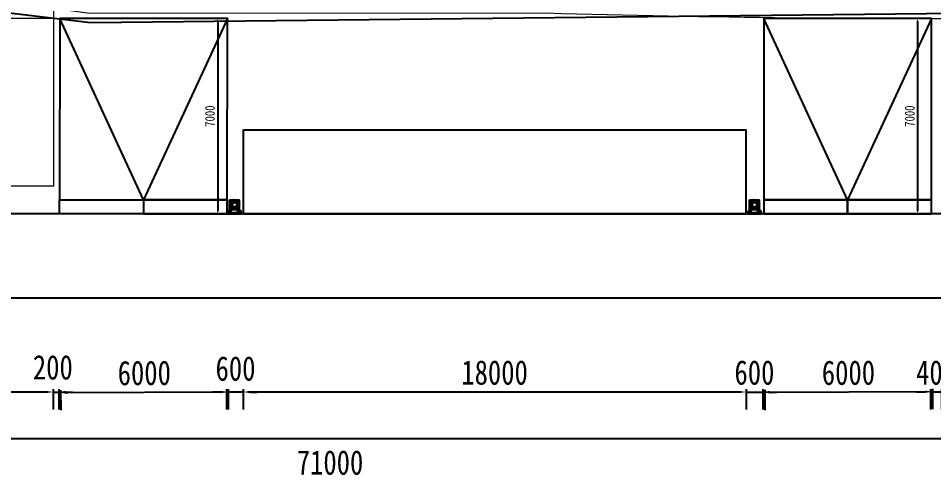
# Model space of a CAD drawing. Header units: millimetres. Extents: x -2018967 to 3675, y -751 to 1571936.
# Drawn here: x -1866098 to -1833337, y 1432752 to 1449234 of the extents above; entities that cross this region are included whole.
import ezdxf

# ---------------------------------------------------------------- set-up
doc = ezdxf.new("R2010")
doc.units = ezdxf.units.MM
doc.header["$LTSCALE"] = 1000
doc.linetypes.add('-6_350_HOLE$0$DASH', pattern=[0.35, 0.25, -0.1])
doc.linetypes.add('ACAD_ISO03W100', pattern=[30, 12, -18])
doc.layers.get('0').update_dxf_attribs({"linetype": 'CONTINUOUS'})
doc.layers.get('DEFPOINTS').update_dxf_attribs({"linetype": 'CONTINUOUS'})
for name, color, linetype in [('1-水岸线', 5, 'CONTINUOUS'), ('1-细部表达', 252, 'CONTINUOUS'), ('W-ALUMINUM_FRAME铝架', 30, 'CONTINUOUS')]:
    doc.layers.add(name, color=color, linetype=linetype)
doc.styles.add('STANDARD_T3', font='simplex.shx', dxfattribs={"width": 0.7, "bigfont": 'gbcbig.shx'})
doc.styles.add('zz-1', font='arial.ttf', dxfattribs={"width": 0.8})
doc.styles.add('黑体', font='simhei.ttf', dxfattribs={"width": 0.8})
doc.dimstyles.new('W&&100', dxfattribs={"dimtxt": 350, "dimasz": 100, "dimexe": 250, "dimexo": 300, "dimgap": 100, "dimtad": 1, "dimdec": 0, "dimzin": 0, "dimdsep": 46, "dimtxsty": 'STANDARD_T3', "dimcen": 0.09, "dimclrd": 1, "dimclre": 1, "dimclrt": 7, "dimazin": 2, "dimtfac": 1, "dimtdec": 0, "dimtix": 1, "dimtmove": 2, "dimatfit": 3, "dimfxl": 100, "dimtolj": 1, "dimtzin": 0, "dimarcsym": 0})
doc.dimstyles.new('W&&250', dxfattribs={"dimtxt": 875, "dimasz": 250, "dimexe": 625, "dimexo": 750, "dimgap": 250, "dimtad": 1, "dimdec": 0, "dimzin": 0, "dimdsep": 46, "dimtxsty": 'STANDARD_T3', "dimcen": 0.09, "dimclrd": 1, "dimclre": 1, "dimclrt": 7, "dimazin": 2, "dimtfac": 1, "dimtdec": 0, "dimtix": 1, "dimtmove": 2, "dimatfit": 3, "dimfxl": 100, "dimtolj": 1, "dimtzin": 0, "dimarcsym": 0})

# ---------------------------------------------------------------- blocks, each defined once
blk = doc.blocks.new('*D523')
at = {"color": 1, "lineweight": -2, "transparency": 16777216}
for p, q in [((-1893053, 1434290), (-1893053, 1433565)), ((-1822053, 1434290), (-1822053, 1433565)), ((-1892803, 1434190), (-1822303, 1434190))]:
    blk.add_line(p, q, dxfattribs=at)
at = {"color": 1, "transparency": 16777216}
for points in [[(-1892803, 1434232), (-1892803, 1434149), (-1893053, 1434190)], [(-1822303, 1434232), (-1822303, 1434149), (-1822053, 1434190)]]:
    blk.add_solid(points, dxfattribs=at)
at = {"layer": 'DEFPOINTS', "color": 0, "transparency": 16777216}
for p in [(-1893053, 1442232), (-1822053, 1442232), (-1822053, 1434190)]:
    blk.add_point(p, dxfattribs=at)
at = {"color": 7, "transparency": 16777216, "insert": (-1854942, 1433326), "char_height": 875, "attachment_point": 5, "style": '黑体'}
blk.add_mtext('\\A1;71000', dxfattribs=at)
blk = doc.blocks.new('*D512')
at = {"color": 1, "lineweight": -2, "transparency": 16777216}
for p, q in [((-1833453, 1435955), (-1833453, 1435230)), ((-1833053, 1435955), (-1833053, 1435230)), ((-1833703, 1435855), (-1833953, 1435855)), ((-1833053, 1435855), (-1833453, 1435855)), ((-1832803, 1435855), (-1832553, 1435855))]:
    blk.add_line(p, q, dxfattribs=at)
at = {"color": 1, "transparency": 16777216}
for points in [[(-1833703, 1435897), (-1833703, 1435814), (-1833453, 1435855)], [(-1832803, 1435897), (-1832803, 1435814), (-1833053, 1435855)]]:
    blk.add_solid(points, dxfattribs=at)
at = {"layer": 'DEFPOINTS', "color": 0, "transparency": 16777216}
for p in [(-1833453, 1442374), (-1833053, 1442394), (-1833453, 1435855)]:
    blk.add_point(p, dxfattribs=at)
at = {"color": 7, "transparency": 16777216, "insert": (-1833253, 1436548), "char_height": 875, "attachment_point": 5, "style": '黑体'}
blk.add_mtext('\\A1;400', dxfattribs=at)
blk = doc.blocks.new('*D513')
at = {"color": 1, "lineweight": -2, "transparency": 16777216}
for p, q in [((-1839386, 1435936), (-1839382, 1435211)), ((-1833386, 1435966), (-1833382, 1435241)), ((-1833635, 1435865), (-1839135, 1435837))]:
    blk.add_line(p, q, dxfattribs=at)
at = {"color": 1, "transparency": 16777216}
for points in [[(-1833636, 1435906), (-1833635, 1435823), (-1833385, 1435866)], [(-1839136, 1435879), (-1839135, 1435795), (-1839385, 1435836)]]:
    blk.add_solid(points, dxfattribs=at)
at = {"layer": 'DEFPOINTS', "color": 0, "transparency": 16777216}
for p in [(-1839417, 1442212), (-1833418, 1442243), (-1839385, 1435836)]:
    blk.add_point(p, dxfattribs=at)
at = {"color": 7, "transparency": 16777216, "insert": (-1836389, 1436543), "char_height": 875, "attachment_point": 5, "rotation": 0.2882, "style": '黑体'}
blk.add_mtext('\\A1;6000', dxfattribs=at)
blk = doc.blocks.new('*D521')
at = {"color": 1, "lineweight": -2, "transparency": 16777216}
for p, q in [((-1858053, 1435955), (-1858053, 1435230)), ((-1840053, 1435955), (-1840053, 1435230)), ((-1840303, 1435855), (-1857803, 1435855))]:
    blk.add_line(p, q, dxfattribs=at)
at = {"color": 1, "transparency": 16777216}
for points in [[(-1857803, 1435897), (-1857803, 1435814), (-1858053, 1435855)], [(-1840303, 1435897), (-1840303, 1435814), (-1840053, 1435855)]]:
    blk.add_solid(points, dxfattribs=at)
at = {"layer": 'DEFPOINTS', "color": 0, "transparency": 16777216}
for p in [(-1858053, 1442232), (-1840053, 1442232), (-1858053, 1435855)]:
    blk.add_point(p, dxfattribs=at)
at = {"color": 7, "transparency": 16777216, "insert": (-1849053, 1436548), "char_height": 875, "attachment_point": 5, "style": '黑体'}
blk.add_mtext('\\A1;18000', dxfattribs=at)
blk = doc.blocks.new('*D522')
at = {"color": 1, "lineweight": -2, "transparency": 16777216}
for p, q in [((-1858653, 1435955), (-1858653, 1435230)), ((-1858053, 1435955), (-1858053, 1435230)), ((-1858903, 1435855), (-1859153, 1435855)), ((-1858053, 1435855), (-1858653, 1435855)), ((-1857803, 1435855), (-1857553, 1435855))]:
    blk.add_line(p, q, dxfattribs=at)
at = {"color": 1, "transparency": 16777216}
for points in [[(-1858903, 1435897), (-1858903, 1435814), (-1858653, 1435855)], [(-1857803, 1435897), (-1857803, 1435814), (-1858053, 1435855)]]:
    blk.add_solid(points, dxfattribs=at)
at = {"layer": 'DEFPOINTS', "color": 0, "transparency": 16777216}
for p in [(-1858653, 1442232), (-1858053, 1442232), (-1858653, 1435855)]:
    blk.add_point(p, dxfattribs=at)
at = {"color": 7, "transparency": 16777216, "insert": (-1858324, 1436691), "char_height": 875, "attachment_point": 5, "style": '黑体'}
blk.add_mtext('\\A1;600', dxfattribs=at)
blk = doc.blocks.new('*D514')
at = {"color": 1, "lineweight": -2, "transparency": 16777216}
for p, q in [((-1864586, 1435925), (-1864582, 1435200)), ((-1858586, 1435955), (-1858582, 1435230)), ((-1858835, 1435854), (-1864335, 1435826))]:
    blk.add_line(p, q, dxfattribs=at)
at = {"color": 1, "transparency": 16777216}
for points in [[(-1864336, 1435868), (-1864335, 1435785), (-1864585, 1435825)], [(-1858836, 1435896), (-1858835, 1435812), (-1858585, 1435855)]]:
    blk.add_solid(points, dxfattribs=at)
at = {"layer": 'DEFPOINTS', "color": 0, "transparency": 16777216}
for p in [(-1864617, 1442202), (-1858618, 1442232), (-1864585, 1435825)]:
    blk.add_point(p, dxfattribs=at)
at = {"color": 7, "transparency": 16777216, "insert": (-1861589, 1436533), "char_height": 875, "attachment_point": 5, "rotation": 0.2882, "style": '黑体'}
blk.add_mtext('\\A1;6000', dxfattribs=at)
blk = doc.blocks.new('*D515')
at = {"color": 1, "lineweight": -2, "transparency": 16777216}
for p, q in [((-1884853, 1435955), (-1884853, 1435230)), ((-1864853, 1435955), (-1864853, 1435230)), ((-1865103, 1435855), (-1884603, 1435855))]:
    blk.add_line(p, q, dxfattribs=at)
at = {"color": 1, "transparency": 16777216}
for points in [[(-1884603, 1435897), (-1884603, 1435814), (-1884853, 1435855)], [(-1865103, 1435897), (-1865103, 1435814), (-1864853, 1435855)]]:
    blk.add_solid(points, dxfattribs=at)
at = {"layer": 'DEFPOINTS', "color": 0, "transparency": 16777216}
for p in [(-1884853, 1442232), (-1864853, 1442232), (-1884853, 1435855)]:
    blk.add_point(p, dxfattribs=at)
at = {"color": 7, "transparency": 16777216, "insert": (-1874853, 1436548), "char_height": 875, "attachment_point": 5, "style": '黑体'}
blk.add_mtext('\\A1;20000', dxfattribs=at)
blk = doc.blocks.new('地形')
at = {"layer": '1-水岸线', "linetype": 'ByBlock', "lineweight": 0}
blk.add_lwpolyline([(-53909, -6939, 0.038629), (-46802, -8774, 0.007898), (-40020, -9824, -0.000988), (-26015, -11795, 0.00516), (-17585, -12952), (-1258, -12950, 0.016125), (33657, -12776, 0.008682), (54518, -11796, -0.050876), (63222, -11388, 0.130266), (70486, -9883, -0.069788), (74590, -8505, 0.023438), (84923, -6070, 0.054926), (97088, -5255)], format="xyb", dxfattribs=at)
at = {"layer": '1-细部表达', "style": 'zz-1'}
for tag in ['YSIZE', 'XSIZE']:
    blk.add_attdef(tag, (-6415, 7687), '', height=0.5, rotation=1.8287, dxfattribs=at)
blk = doc.blocks.new('*D509')
at = {"color": 1, "lineweight": -2, "transparency": 16777216}
for p, q in [((-1840053, 1435955), (-1840053, 1435230)), ((-1839453, 1435955), (-1839453, 1435230)), ((-1840303, 1435855), (-1840553, 1435855)), ((-1840053, 1435855), (-1839453, 1435855)), ((-1839203, 1435855), (-1838953, 1435855))]:
    blk.add_line(p, q, dxfattribs=at)
at = {"color": 1, "transparency": 16777216}
for points in [[(-1840303, 1435897), (-1840303, 1435814), (-1840053, 1435855)], [(-1839203, 1435897), (-1839203, 1435814), (-1839453, 1435855)]]:
    blk.add_solid(points, dxfattribs=at)
at = {"layer": 'DEFPOINTS', "color": 0, "transparency": 16777216}
for p in [(-1840053, 1442232), (-1839453, 1442232), (-1839453, 1435855)]:
    blk.add_point(p, dxfattribs=at)
at = {"color": 7, "transparency": 16777216, "insert": (-1839753, 1436548), "char_height": 875, "attachment_point": 5, "style": '黑体'}
blk.add_mtext('\\A1;600', dxfattribs=at)
blk = doc.blocks.new('*D508')
at = {"color": 1, "lineweight": -2, "transparency": 16777216}
for p, q in [((-1864853, 1435955), (-1864853, 1435230)), ((-1864653, 1435955), (-1864653, 1435230)), ((-1865103, 1435855), (-1865353, 1435855)), ((-1864853, 1435855), (-1864653, 1435855)), ((-1864403, 1435855), (-1864153, 1435855))]:
    blk.add_line(p, q, dxfattribs=at)
at = {"color": 1, "transparency": 16777216}
for points in [[(-1865103, 1435897), (-1865103, 1435814), (-1864853, 1435855)], [(-1864403, 1435897), (-1864403, 1435814), (-1864653, 1435855)]]:
    blk.add_solid(points, dxfattribs=at)
at = {"layer": 'DEFPOINTS', "color": 0, "transparency": 16777216}
for p in [(-1864853, 1442232), (-1864653, 1442232), (-1864653, 1435855)]:
    blk.add_point(p, dxfattribs=at)
at = {"color": 7, "transparency": 16777216, "insert": (-1864863, 1436734), "char_height": 875, "attachment_point": 5, "style": '黑体'}
blk.add_mtext('\\A1;200', dxfattribs=at)
blk = doc.blocks.new('外置抱桩器')
for p, q in [((-178, 178), (-178, -178)), ((-111, 66, 0), (-125, 66, 0)), ((-124, 64, 0), (-124, 57, 0)), ((-117, 53, 0), (-120, 57, 0)), ((-118, -118), (-118, 178)), ((-118, 178), (118, 178)), ((-118, 118), (118, 118)), ((-115, 53, 0), (-118, 57, 0)), ((-113, 57, 0), (-113, 64, 0)), ((-64, 124, 0), (-57, 124, 0)), ((-57, 113, 0), (-64, 113, 0)), ((-53, 117, 0), (-57, 120, 0)), ((-53, 115, 0), (-57, 118, 0)), ((53, 117, 0), (57, 120, 0)), ((53, 115, 0), (57, 118, 0)), ((64, 124, 0), (57, 124, 0)), ((57, 113, 0), (64, 113, 0)), ((66, 111, 0), (66, 125, 0)), ((111, 66, 0), (125, 66, 0)), ((113, 57, 0), (113, 64, 0)), ((115, 53, 0), (118, 57, 0)), ((117, 53, 0), (120, 57, 0)), ((118, 178), (118, -118)), ((124, 64, 0), (124, 57, 0)), ((178, 178), (178, -178)), ((178, -118), (-178, -118)), ((178, -178), (-178, -178)), ((-124, -64, 0), (-124, -57, 0)), ((-117, -53, 0), (-120, -57, 0)), ((-115, -53, 0), (-118, -57, 0)), ((-113, -57, 0), (-113, -64, 0)), ((-57, -113, 0), (-64, -113, 0)), ((-64, -124, 0), (-57, -124, 0)), ((-53, -115, 0), (-57, -118, 0)), ((-53, -117, 0), (-57, -120, 0)), ((53, -115, 0), (57, -118, 0)), ((53, -117, 0), (57, -120, 0)), ((57, -113, 0), (64, -113, 0)), ((64, -124, 0), (57, -124, 0)), ((66, -111, 0), (66, -125, 0)), ((113, -57, 0), (113, -64, 0)), ((115, -53, 0), (118, -57, 0)), ((117, -53, 0), (120, -57, 0)), ((124, -64, 0), (124, -57, 0))]:
    blk.add_line(p, q)
at = {"color": 6, "linetype": 'ACAD_ISO03W100'}
for p, q in [((-124, 50, 0), (-124, -50, 0)), ((-112, 50, 0), (-112, -50, 0)), ((50, 124, 0), (-50, 124, 0)), ((50, 112, 0), (-50, 112, 0)), ((112, 50, 0), (112, -50, 0)), ((124, 50, 0), (124, -50, 0)), ((50, -112, 0), (-50, -112, 0)), ((50, -124, 0), (-50, -124, 0))]:
    blk.add_line(p, q, dxfattribs=at)
at = {"color": 2}
for p, q in [((-118, 40, 0), (-118, 50, 0)), ((-50, 118, 0), (-40, 118, 0)), ((40, 118, 0), (50, 118, 0)), ((118, 40, 0), (118, 50, 0)), ((-118, -50, 0), (-118, -40, 0)), ((-50, -118, 0), (-40, -118, 0)), ((40, -118, 0), (50, -118, 0)), ((118, -50, 0), (118, -40, 0))]:
    blk.add_line(p, q, dxfattribs=at)
at = {"color": 4}
for p, q in [((-66, 118, 0), (-70, 118, 0)), ((-66, 124, 0), (-69, 124, 0)), ((-69, 112, 0), (-66, 112, 0)), ((-124, -66, 0), (-124, -69, 0)), ((-118, -66, 0), (-118, -70, 0)), ((-112, -69, 0), (-112, -66, 0)), ((-66, -118, 0), (-70, -118, 0)), ((-69, -112, 0), (-66, -112, 0)), ((-66, -124, 0), (-69, -124, 0)), ((112, -69, 0), (112, -66, 0)), ((118, -66, 0), (118, -70, 0)), ((124, -66, 0), (124, -69, 0))]:
    blk.add_line(p, q, dxfattribs=at)
at = {"elevation": 0}
for points in [[(-250, 283), (250, 283), (250, 326), (-250, 326)], [(-110, 66), (-113, 66), (-124, 66), (-127, 66)], [(-70, 113), (-68, 111), (-68, 125), (-70, 123)], [(-66, 110), (-66, 113), (-66, 124), (-66, 127)], [(66, 110), (66, 113), (66, 124), (66, 127)], [(110, 66), (113, 66), (124, 66), (127, 66)], [(-110, -66), (-113, -66), (-124, -66), (-127, -66)], [(-113, -70), (-111, -68), (-125, -68), (-123, -70)], [(-70, -113), (-68, -111), (-68, -125), (-70, -123)], [(-66, -110), (-66, -113), (-66, -124), (-66, -127)], [(66, -110), (66, -113), (66, -124), (66, -127)], [(110, -66), (113, -66), (124, -66), (127, -66)], [(113, -70), (111, -68), (125, -68), (123, -70)]]:
    blk.add_lwpolyline(points, close=True, dxfattribs=at)
for points in [[(-177, 196), (-197, 196), (-237, 266), (-237, 283)], [(-178, 178), (-178, 283), (-118, 283), (-118, 178)], [(178, 178), (178, 283), (118, 283), (118, 178)], [(178, 196), (198, 196), (238, 266), (238, 283)]]:
    blk.add_lwpolyline(points)
for points in [[(-178, 50), (-94, 50), (-94, 40), (-178, 40)], [(-40, 178), (-40, 94), (-50, 94), (-50, 178)], [(50, 178), (50, 94), (40, 94), (40, 178)], [(178, 50), (94, 50), (94, 40), (178, 40)], [(-178, -40), (-94, -40), (-94, -50), (-178, -50)], [(-40, -178), (-40, -94), (-50, -94), (-50, -178)], [(50, -178), (50, -94), (40, -94), (40, -178)], [(178, -40), (94, -40), (94, -50), (178, -50)]]:
    blk.add_lwpolyline(points, close=True)
for points in [[(-148, -32), (-148, 32, -0.414214), (-143, 38), (-93, 38, -0.414214), (-88, 32), (-88, -32, -0.414214), (-93, -38), (-143, -38, -0.414214)], [(-107, 64), (-107, 57), (-108, 57), (-108, 53), (-129, 53), (-129, 57), (-108, 57), (-130, 57), (-130, 64, -0.666667), (-124, 64, -0.363636), (-113, 64, -0.666667)], [(-64, 107), (-57, 107), (-57, 108), (-53, 108), (-53, 129), (-57, 129), (-57, 108), (-57, 130), (-64, 130, 0.666667), (-64, 124, 0.363636), (-64, 113, 0.666667)], [(-32, 148), (32, 148, -0.414214), (38, 143), (38, 93, -0.414214), (32, 88), (-32, 88, -0.414214), (-38, 93), (-38, 143, -0.414214)], [(64, 107), (57, 107), (57, 108), (53, 108), (53, 129), (57, 129), (57, 108), (57, 130), (64, 130, -0.666667), (64, 124, -0.363636), (64, 113, -0.666667)], [(148, -32), (148, 32, 0.414214), (143, 38), (93, 38, 0.414214), (88, 32), (88, -32, 0.414214), (93, -38), (143, -38, 0.414214)], [(107, 64), (107, 57), (108, 57), (108, 53), (129, 53), (129, 57), (108, 57), (130, 57), (130, 64, 0.666667), (124, 64, 0.363636), (113, 64, 0.666667)], [(-107, -64), (-107, -57), (-108, -57), (-108, -53), (-129, -53), (-129, -57), (-108, -57), (-130, -57), (-130, -64, 0.666667), (-124, -64, 0.363636), (-113, -64, 0.666667)], [(-64, -107), (-57, -107), (-57, -108), (-53, -108), (-53, -129), (-57, -129), (-57, -108), (-57, -130), (-64, -130, -0.666667), (-64, -124, -0.363636), (-64, -113, -0.666667)], [(-32, -148), (32, -148, 0.414214), (38, -143), (38, -93, 0.414214), (32, -88), (-32, -88, 0.414214), (-38, -93), (-38, -143, 0.414214)], [(64, -107), (57, -107), (57, -108), (53, -108), (53, -129), (57, -129), (57, -108), (57, -130), (64, -130, 0.666667), (64, -124, 0.363636), (64, -113, 0.666667)], [(107, -64), (107, -57), (108, -57), (108, -53), (129, -53), (129, -57), (108, -57), (130, -57), (130, -64, -0.666667), (124, -64, -0.363636), (113, -64, -0.666667)]]:
    blk.add_lwpolyline(points, format="xyb", close=True, dxfattribs=at)
for points in [[(-132, 53), (-104, 53), (-104, 50), (-132, 50), (-132, 53), (-131, 53)], [(-68, 111), (-66, 111), (-66, 125), (-68, 125)], [(-53, 132), (-53, 104), (-50, 104), (-50, 132), (-53, 132), (-53, 131)], [(53, 132), (53, 104), (50, 104), (50, 132), (53, 132), (53, 131)], [(132, 53), (104, 53), (104, 50), (132, 50), (132, 53), (131, 53)], [(-132, -53), (-104, -53), (-104, -50), (-132, -50), (-132, -53), (-131, -53)], [(-111, -68), (-111, -66), (-125, -66), (-125, -68)], [(-68, -111), (-66, -111), (-66, -125), (-68, -125)], [(-53, -132), (-53, -104), (-50, -104), (-50, -132), (-53, -132), (-53, -131)], [(53, -132), (53, -104), (50, -104), (50, -132), (53, -132), (53, -131)], [(132, -53), (104, -53), (104, -50), (132, -50), (132, -53), (131, -53)], [(111, -68), (111, -66), (125, -66), (125, -68)]]:
    blk.add_lwpolyline(points, dxfattribs=at)
at = {"color": 1}
for radius in [82.5, 78.5]:
    blk.add_circle((0, 0), radius, dxfattribs=at)
blk = doc.blocks.new('*D905')
at = {"color": 1, "lineweight": -2, "transparency": 16777216}
for p, q in [((-1833719, 1449232), (-1834166, 1449232)), ((-1833916, 1449132), (-1833916, 1442332)), ((-1833718, 1442232), (-1834166, 1442232))]:
    blk.add_line(p, q, dxfattribs=at)
at = {"color": 1, "transparency": 16777216}
for points in [[(-1833933, 1449132), (-1833900, 1449132), (-1833916, 1449232)], [(-1833933, 1442332), (-1833900, 1442332), (-1833916, 1442232)]]:
    blk.add_solid(points, dxfattribs=at)
at = {"layer": 'DEFPOINTS', "color": 0, "transparency": 16777216}
for p in [(-1833419, 1449232), (-1833916, 1442232), (-1833418, 1442232)]:
    blk.add_point(p, dxfattribs=at)
at = {"color": 7, "transparency": 16777216, "insert": (-1834193, 1445732), "char_height": 350, "attachment_point": 5, "rotation": 90, "style": '黑体'}
blk.add_mtext('\\A1;7000', dxfattribs=at)
blk = doc.blocks.new('*D906')
at = {"color": 1, "lineweight": -2, "transparency": 16777216}
for p, q in [((-1858908, 1449232), (-1859212, 1449232)), ((-1858962, 1449132), (-1858962, 1442332)), ((-1858908, 1442232), (-1859212, 1442232))]:
    blk.add_line(p, q, dxfattribs=at)
at = {"color": 1, "transparency": 16777216}
for points in [[(-1858979, 1449132), (-1858946, 1449132), (-1858962, 1449232)], [(-1858979, 1442332), (-1858946, 1442332), (-1858962, 1442232)]]:
    blk.add_solid(points, dxfattribs=at)
at = {"layer": 'DEFPOINTS', "color": 0, "transparency": 16777216}
for p in [(-1858608, 1449232), (-1858962, 1442232), (-1858608, 1442232)]:
    blk.add_point(p, dxfattribs=at)
at = {"color": 7, "transparency": 16777216, "insert": (-1859239, 1445732), "char_height": 350, "attachment_point": 5, "rotation": 90, "style": '黑体'}
blk.add_mtext('\\A1;7000', dxfattribs=at)

msp = doc.modelspace()

# ---------------------------------------------------------------- linework, layer by layer
at = {"color": 6, "linetype": '-6_350_HOLE$0$DASH', "const_width": 50}
for points in [[(-1884837.4, 1449232.1), (-1864837.4, 1449232.1), (-1864837.4, 1454532.1), (-1884837.4, 1454532.1)], [(-1884837.4, 1443232.1), (-1864837.4, 1443232.1), (-1864837.4, 1449232.1), (-1884837.4, 1449232.1)]]:
    msp.add_lwpolyline(points, close=True, dxfattribs=at)
at = {"color": 8}
msp.add_lwpolyline([(-1892279.2, 1452518.8), (-1892279.2, 1452518.8), (-1863509.9, 1449085.8), (-1802581.6, 1449740.7)], dxfattribs=at)
at = {"layer": 'W-ALUMINUM_FRAME铝架', "color": 4}
for points in [[(-1858619.2, 1442731.8), (-1858607.5, 1449232.1), (-1864607.5, 1449232.1), (-1864619.2, 1442731.8)], [(-1833419.2, 1442731.8), (-1833419.2, 1449232.1), (-1839419.2, 1449232.1), (-1839419.2, 1442731.8)], [(-1861619.2, 1442231.8), (-1864619.2, 1442231.8), (-1864619.2, 1442731.8), (-1861619.2, 1442731.8)], [(-1861619.2, 1442231.8), (-1858619.2, 1442231.8), (-1858619.2, 1442731.8), (-1861619.2, 1442731.8)], [(-1839419.2, 1442231.8), (-1836419.2, 1442231.8), (-1836419.2, 1442731.8), (-1839419.2, 1442731.8)], [(-1836417.7, 1442231.8), (-1833417.7, 1442231.8), (-1833417.7, 1442731.8), (-1836417.7, 1442731.8)]]:
    msp.add_lwpolyline(points, close=True, dxfattribs=at)
for points in [[(-1858607.5, 1449232.1), (-1861619.2, 1442731.8), (-1864607.5, 1449232.1)], [(-1833419.2, 1449232.1), (-1836419.2, 1442731.8), (-1839419.2, 1449232.1)]]:
    msp.add_lwpolyline(points, dxfattribs=at)
at = {"layer": 'W-ALUMINUM_FRAME铝架'}
for points in [[(-1858052.7, 1442232.1), (-1840052.7, 1442232.1), (-1840052.7, 1445232.1), (-1858052.7, 1445232.1)], [(-1893052.7, 1439232.1), (-1822052.7, 1439232.1), (-1822052.7, 1442232.1), (-1893052.7, 1442232.1)]]:
    msp.add_lwpolyline(points, close=True, dxfattribs=at)

# ---------------------------------------------------------------- block references
msp.add_blockref('地形', (-1845949.1, 1462373.7))
at = {"rotation": 179.9999999999999}
for p in [(-1858358.7, 1442557.8, 0), (-1839748.8, 1442557.8, 0)]:
    msp.add_blockref('外置抱桩器', p, dxfattribs=at)

# ---------------------------------------------------------------- dimensions: what is measured, and where the dimension line sits
dim = msp.add_aligned_dim(p1=(-1858607.5, 1449232.1), p2=(-1858607.5, 1442231.8), distance=-354.9, dimstyle='W&&100', override={"dimtxsty": '黑体'})
dim.commit()
dim.dimension.update_dxf_attribs({"geometry": '*D906', "text_midpoint": (-1859239.4, 1445732)})
for base, p1, p2, angle, dimstyle, override, picture, middle in [((-1833916.4, 1442231.8), (-1833419.2, 1449232.1), (-1833417.7, 1442231.8), 90, 'W&&100', {"dimtxsty": '黑体'}, '*D905', (-1834193.3, 1445731.9)), ((-1864585.4, 1435825.1), (-1858617.5, 1442232), (-1864617.4, 1442201.8), 0.28824, 'W&&250', {"dimtxsty": '黑体', "dimfxlon": 1}, '*D514', (-1861588.9, 1436532.6)), ((-1839385.4, 1435835.6), (-1833417.6, 1442242.5), (-1839417.5, 1442212.3), 0.28824, 'W&&250', {"dimtxsty": '黑体', "dimfxlon": 1}, '*D513', (-1836388.9, 1436543.1))]:
    dim = msp.add_linear_dim(base=base, p1=p1, p2=p2, angle=angle, dimstyle=dimstyle, override=override)
    dim.commit()
    dim.dimension.update_dxf_attribs({"geometry": picture, "text_midpoint": middle})
for base, p1, p2, picture, middle in [((-1822052.7, 1434190.4), (-1893052.7, 1442232.1), (-1822052.7, 1442232.1), '*D523', (-1854942.4, 1433326.1)), ((-1864652.7, 1435855.3), (-1864852.7, 1442232.1), (-1864652.7, 1442232.1), '*D508', (-1864863.4, 1436733.6)), ((-1858652.7, 1435855.3), (-1858052.7, 1442232.1), (-1858652.7, 1442232.1), '*D522', (-1858324.2, 1436691.3))]:
    dim = msp.add_linear_dim(base=base, p1=p1, p2=p2, dimstyle='W&&250', override={"dimtxsty": '黑体', "dimfxlon": 1})
    dim.commit()
    dim.dimension.update_dxf_attribs({"geometry": picture, "text_midpoint": middle, "dimtype": 160})
for base, p1, p2, picture, middle in [((-1884852.7, 1435855.3), (-1864852.7, 1442232.1), (-1884852.7, 1442232.1), '*D515', (-1874852.7, 1436547.8)), ((-1858052.7, 1435855.3), (-1840052.7, 1442232.1), (-1858052.7, 1442232.1), '*D521', (-1849052.7, 1436547.8)), ((-1839452.7, 1435855.3), (-1840052.7, 1442232.1), (-1839452.7, 1442232.1), '*D509', (-1839752.7, 1436547.8)), ((-1833452.7, 1435855.3), (-1833052.7, 1442393.9), (-1833452.7, 1442374.1), '*D512', (-1833252.7, 1436547.8))]:
    dim = msp.add_linear_dim(base=base, p1=p1, p2=p2, dimstyle='W&&250', override={"dimtxsty": '黑体', "dimfxlon": 1})
    dim.commit()
    dim.dimension.update_dxf_attribs({"geometry": picture, "text_midpoint": middle})

doc.saveas('drawing.dxf')
